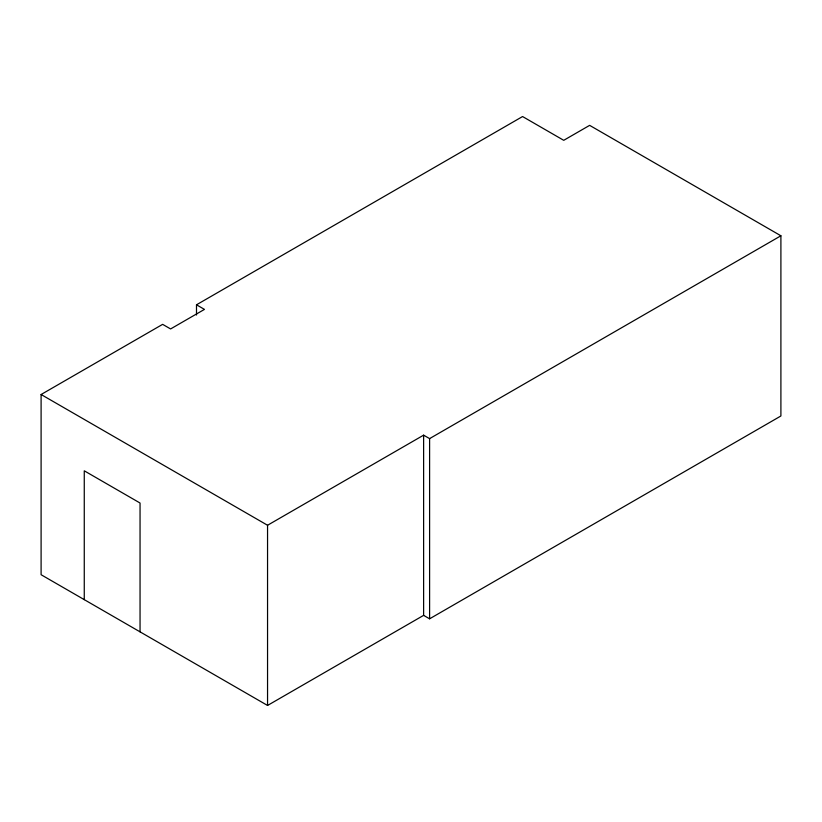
<?xml version="1.0" encoding="UTF-8"?>
<svg xmlns="http://www.w3.org/2000/svg" width="822" height="822" viewBox="0 0 822 822"><rect width="100%" height="100%" fill="white"/><g stroke="black" fill="none" stroke-linecap="round" stroke-linejoin="round"><path stroke-width="1.23" d="M196.499 304.798L522.566 116.539L563.738 140.315L589.641 125.355L780.9 235.78L780.9 415.983L429.598 618.812L423.618 615.359L267.551 705.461L41.1 574.722L41.1 394.509L162.633 324.351L170.596 328.944L204.462 309.391L196.499 304.798L196.499 315.021M41.1 394.509L267.551 525.258L423.618 435.157L429.598 438.609L780.9 235.78M429.598 438.609L429.598 618.812M423.618 435.157L423.618 615.359M267.551 525.258L267.551 705.461M140.048 631.851L140.048 503.023L84.265 470.811L84.265 599.639"/></g></svg>
